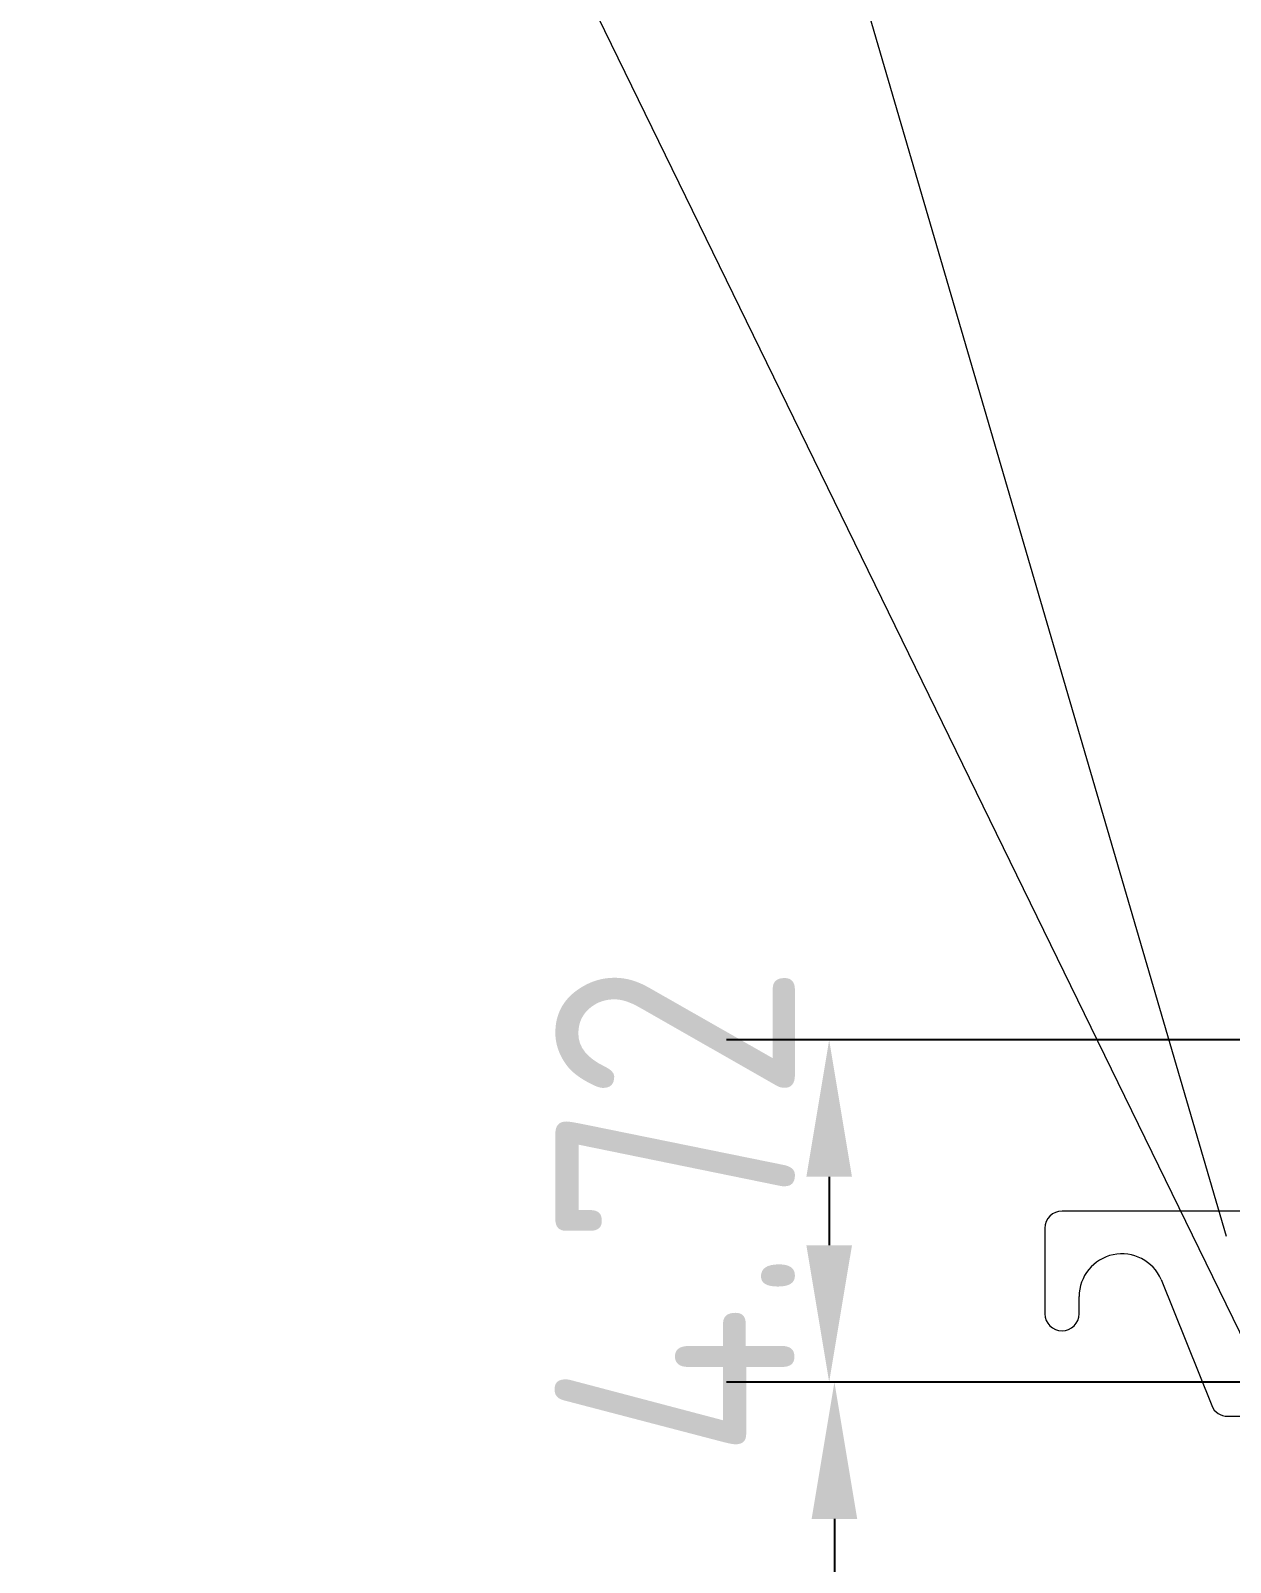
# Model space of a CAD drawing. Header units: millimetres. Extents: x 104833 to 218395, y -330386 to -125668.
# Drawn here: x 106715.1 to 107065.6, y -127073 to -126625.4 of the extents above; entities that cross this region are included whole.
import ezdxf

# ---------------------------------------------------------------- set-up
doc = ezdxf.new("R2010")
doc.units = ezdxf.units.MM
doc.header["$LTSCALE"] = 13
doc.linetypes.add('1 实线', pattern=[0])
doc.linetypes.add('CENTER', pattern=[50.8, 31.75, -6.35, 6.35, -6.35])
doc.layers.get('0').update_dxf_attribs({"color": 1, "linetype": 'CENTER'})
doc.layers.add('标注、文本', color=3, linetype='Continuous', lineweight=25)
doc.layers.add('铁心', color=3, linetype='Continuous', lineweight=0)
doc.styles.get("Standard").update_dxf_attribs({"font": 'gbenor.shx', "bigfont": 'gbcbig.shx'})
doc.dimstyles.new('1-15', dxfattribs={"dimscale": 20, "dimtxt": 3.5, "dimasz": 2, "dimexe": 1.5, "dimexo": 0.5, "dimgap": 0.5, "dimtad": 1, "dimtoh": 1, "dimdec": 1, "dimdsep": 46, "dimtxsty": 'Standard', "dimcen": 2.5, "dimclrd": 3, "dimclre": 3, "dimclrt": 3, "dimadec": 0, "dimazin": 2, "dimtfac": 1, "dimtdec": 1, "dimtmove": 0, "dimatfit": 2, "dimfxl": 1, "dimarcsym": 0})

# ---------------------------------------------------------------- blocks, each defined once
blk = doc.blocks.new('*D522')
at = {"layer": 'Defpoints', "color": 0, "transparency": 16777216}
for p in [(107335.89, -126920.33), (106948.36, -127020.33), (107335.89, -127020.33)]:
    blk.add_point(p, dxfattribs=at)
at = {"layer": '标注、文本', "color": 3, "lineweight": -2, "transparency": 16777216}
for p, q in [((107325.89, -126920.33), (106918.36, -126920.33)), ((106948.36, -126960.33), (106948.36, -126980.33)), ((107325.89, -127020.33), (106918.36, -127020.33))]:
    blk.add_line(p, q, dxfattribs=at)
at = {"layer": '标注、文本', "color": 3, "transparency": 16777216}
for points in [[(106941.7, -126960.33), (106955.03, -126960.33), (106948.36, -126920.33)], [(106941.7, -126980.33), (106955.03, -126980.33), (106948.36, -127020.33)]]:
    blk.add_solid(points, dxfattribs=at)
at = {"layer": '标注、文本', "color": 3, "transparency": 16777216, "insert": (106903.36, -126970.33), "char_height": 70, "attachment_point": 5, "rotation": 90}
blk.add_mtext('4.72', dxfattribs=at)
blk = doc.blocks.new('*D523')
at = {"layer": 'Defpoints', "color": 0, "transparency": 16777216}
for p in [(107335.89, -127020.33), (106949.9, -127570.33), (107335.89, -127570.33)]:
    blk.add_point(p, dxfattribs=at)
at = {"layer": '标注、文本', "color": 3, "lineweight": -2, "transparency": 16777216}
for p, q in [((107325.89, -127020.33), (106919.9, -127020.33)), ((106949.9, -127060.33), (106949.9, -127530.33)), ((107325.89, -127570.33), (106919.9, -127570.33))]:
    blk.add_line(p, q, dxfattribs=at)
at = {"layer": '标注、文本', "color": 3, "transparency": 16777216}
for points in [[(106943.23, -127060.33), (106956.56, -127060.33), (106949.9, -127020.33)], [(106943.23, -127530.33), (106956.56, -127530.33), (106949.9, -127570.33)]]:
    blk.add_solid(points, dxfattribs=at)
at = {"layer": '标注、文本', "color": 3, "transparency": 16777216, "insert": (106904.9, -127295.33), "char_height": 70, "attachment_point": 5, "rotation": 90}
blk.add_mtext('21.65', dxfattribs=at)

msp = doc.modelspace()

# ---------------------------------------------------------------- linework, layer by layer
at = {"color": 7, "linetype": '1 实线', "lineweight": 0}
for p, q in [((107071.39, -126970.33), (107016.39, -126970.33)), ((107011.39, -126975.33), (107011.39, -127000.33)), ((107045.35, -126990.35), (107060.13, -127027.19)), ((107021.39, -127000.33), (107021.39, -126995.33)), ((107016.39, -127005.33), (107016.39, -127005.33)), ((107064.77, -127030.33), (107071.39, -127030.33))]:
    msp.add_line(p, q, dxfattribs=at)
for centre, radius, start, end in [((107016.39, -126975.33), 5, 90, 180), ((107033.89, -126995.33), 12.5, 23.4828, 180), ((107016.39, -127000.33), 5, 180, 270), ((107016.39, -127000.33), 5, 270, 0), ((107064.77, -127025.33), 5, 201.8544, 270)]:
    msp.add_arc(centre, radius, start, end, dxfattribs=at)
at = {"layer": '铁心'}
for points in [[(107119.64, -127110.91), (106715.06, -126281.31), (106715.06, -126281.31)], [(107064.43, -126977.78), (106860.93, -126281.31), (106860.93, -126281.31)]]:
    msp.add_lwpolyline(points, dxfattribs=at)

# ---------------------------------------------------------------- dimensions: what is measured, and where the dimension line sits
at = {"layer": '标注、文本'}
dim = msp.add_linear_dim(base=(106948.36, -127020.33), p1=(107335.89, -126920.33), p2=(107335.89, -127020.33), angle=90, text='4.72', dimstyle='1-15', dxfattribs=at)
dim.commit()
dim.dimension.update_dxf_attribs({"geometry": '*D522', "text_midpoint": (106948.36, -126970.33), "dimtype": 160})
dim = msp.add_linear_dim(base=(106949.9, -127570.33), p1=(107335.89, -127020.33), p2=(107335.89, -127570.33), angle=90, text='21.65', dimstyle='1-15', dxfattribs=at)
dim.commit()
dim.dimension.update_dxf_attribs({"geometry": '*D523', "text_midpoint": (106904.9, -127295.33)})

doc.saveas('drawing.dxf')
